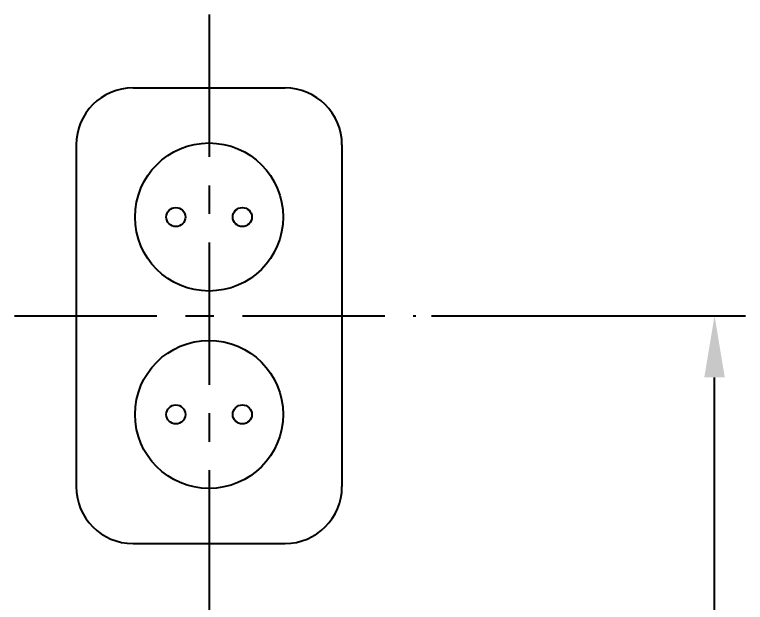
# Model space of a CAD drawing. Header units: millimetres. Extents: x -8699 to 14519, y -2727 to 7848.
# Drawn here: x 2919.1 to 3111.6, y 1058.7 to 1213.5 of the extents above; entities that cross this region are included whole.
import ezdxf

# ---------------------------------------------------------------- set-up
doc = ezdxf.new("R2010")
doc.units = ezdxf.units.MM
doc.linetypes.add('CENTER', pattern=[2, 1.25, -0.25, 0.25, -0.25])
doc.dimstyles.new('ISO-25', dxfattribs={"dimtxt": 2.5, "dimasz": 2.5, "dimexe": 1.25, "dimexo": 0.625, "dimtad": 1, "dimdsep": 46, "dimtxsty": 'Standard', "dimcen": 2.5, "dimadec": 0, "dimazin": 0, "dimtfac": 1, "dimtmove": 0, "dimatfit": 3, "dimfxl": 1, "dimarcsym": 0})

# ---------------------------------------------------------------- blocks, each defined once
blk = doc.blocks.new('*D14')
at = {"color": 3, "lineweight": -2, "transparency": 16777216}
for p, q in [((3028.88, 1134.2), (3111.59, 1134.2)), ((3103.47, 820.45), (3103.47, 1117.95)), ((3021.25, 804.2), (3111.59, 804.2))]:
    blk.add_line(p, q, dxfattribs=at)
at = {"color": 3, "transparency": 16777216}
for points in [[(3100.76, 1117.95), (3106.17, 1117.95), (3103.47, 1134.2)], [(3100.76, 820.45), (3106.17, 820.45), (3103.47, 804.2)]]:
    blk.add_solid(points, dxfattribs=at)
at = {"layer": 'DEFPOINTS', "color": 0, "transparency": 16777216}
for p in [(3024.81, 1134.2), (3103.47, 1134.2), (3017.18, 804.2)]:
    blk.add_point(p, dxfattribs=at)
at = {"color": 3, "transparency": 16777216, "insert": (3087.22, 969.2), "char_height": 19.5, "attachment_point": 5, "rotation": 90}
blk.add_mtext('330', dxfattribs=at)

msp = doc.modelspace()

# ---------------------------------------------------------------- linework, layer by layer
at = {"color": 1, "linetype": 'CENTER', "ltscale": 30}
for p, q in [((2970.34, 1213.52), (2970.34, 1049.8)), ((2919.12, 1134.2), (3024.81, 1134.2))]:
    msp.add_line(p, q, dxfattribs=at)
for p, q in [((2950.34, 1194.2), (2990.34, 1194.2)), ((2935.34, 1179.2), (2935.34, 1089.2)), ((3005.34, 1179.2), (3005.34, 1089.2)), ((2950.34, 1074.2), (2990.34, 1074.2))]:
    msp.add_line(p, q)
for centre, radius in [((2970.34, 1160.2), 19.5), ((2961.58, 1160.2), 2.51), ((2979.1, 1160.2), 2.51), ((2970.34, 1108.2), 19.5), ((2961.58, 1108.2), 2.51), ((2979.1, 1108.2), 2.51)]:
    msp.add_circle(centre, radius)
for centre, start, end in [((2950.34, 1179.2), 90, 180), ((2990.34, 1179.2), 0, 90), ((2950.34, 1089.2), 180, 270), ((2990.34, 1089.2), 270, 0)]:
    msp.add_arc(centre, 15, start, end)

# ---------------------------------------------------------------- dimensions: what is measured, and where the dimension line sits
dim = msp.add_linear_dim(base=(3103.47, 1134.2), p1=(3017.18, 804.2), p2=(3024.81, 1134.2), angle=90, dimstyle='ISO-25', override={"dimscale": 6.5, "dimtxt": 3, "dimgap": 1, "dimdec": 0, "dimclrd": 3, "dimclre": 3, "dimclrt": 3, "dimtdec": 0})
dim.commit()
dim.dimension.update_dxf_attribs({"geometry": '*D14', "text_midpoint": (3087.22, 969.2)})

doc.saveas('drawing.dxf')
